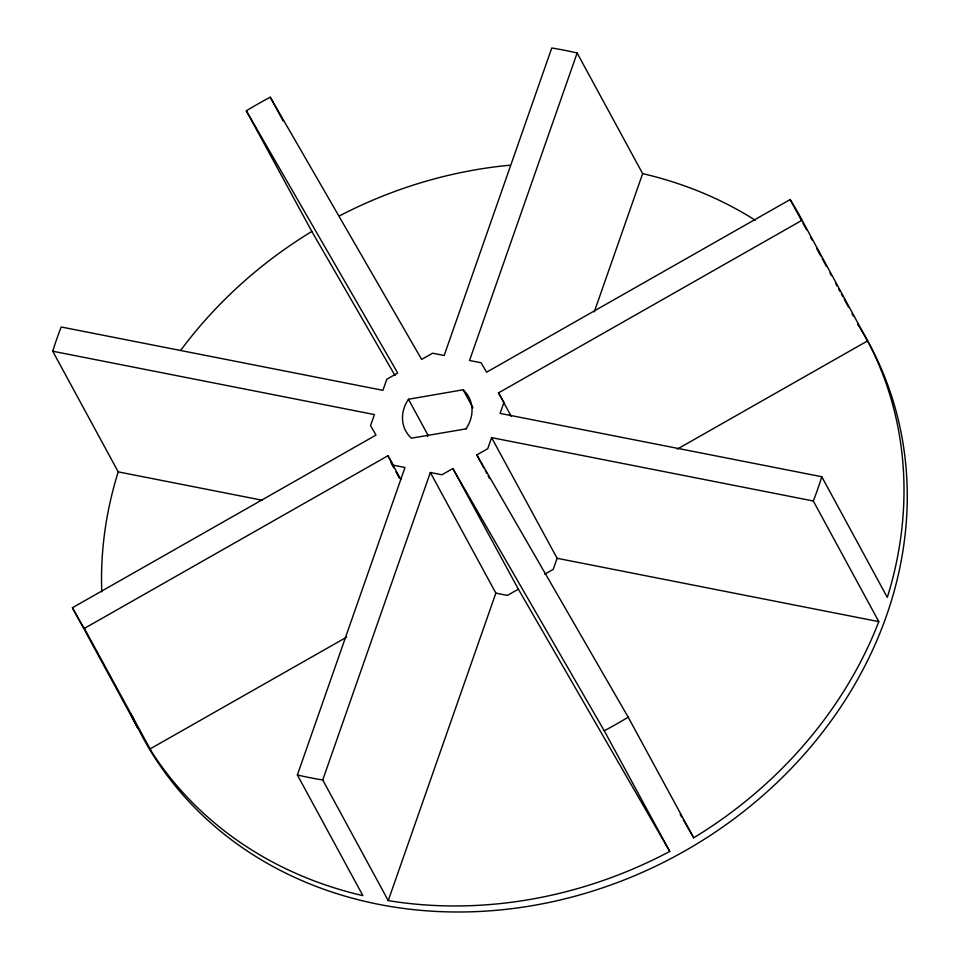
<?xml version="1.0" encoding="UTF-8"?>
<svg xmlns="http://www.w3.org/2000/svg" width="960" height="960" viewBox="0 0 960 960"><rect width="100%" height="100%" fill="white"/><g stroke="black" fill="none" stroke-linecap="round" stroke-linejoin="round"><path stroke-width="1.44" d="M101.772 591.816A413.088 358.104 -28.5 0 1 117.06 475.644L118.236 471.876L52.728 351.228L53.544 348.612A413.088 358.104 -28.5 0 1 60.204 329.568L61.212 326.988L382.908 390.324L386.784 379.248L397.716 373.032L246.336 110.82L248.856 109.284A413.088 358.104 -28.5 0 1 267.648 98.592L270.264 97.212L421.656 359.424L432.588 353.208L444.168 355.488L551.772 48L554.532 48.444A413.088 358.104 -28.5 0 1 574.452 52.368L577.14 52.992L642.648 173.64L594.276 311.868M577.14 52.992L469.536 360.48L481.128 362.76L486.576 372.204L790.14 199.572L791.508 201.744A413.088 358.104 -28.5 0 1 800.88 217.98L802.068 220.248L498.516 392.88L503.964 402.324L500.088 413.4L821.784 476.736L820.968 479.364A413.088 358.104 -28.5 0 1 814.308 498.408L813.3 500.988L878.808 621.636L877.356 625.344A413.088 358.104 -28.5 0 1 697.32 835.584L693.684 837.792L683.196 819.624M84.384 628.404L151.86 752.16A413.088 358.104 -28.5 0 0 359.016 894.72L362.88 895.62L297.372 774.972L404.976 467.496L393.396 465.204L387.936 455.76L84.384 628.404L83.004 626.232A413.088 358.104 -28.5 0 1 73.632 609.996L72.444 607.728L375.996 435.084L370.548 425.64L374.424 414.576L52.728 351.228M322.74 779.976L430.344 472.488L441.924 474.768L452.856 468.552L604.248 730.764L669.756 851.412L666 853.392A413.088 358.104 -28.5 0 1 392.208 901.248L388.248 900.612L322.74 779.976L319.992 779.52A413.088 358.104 -28.5 0 1 300.072 775.608L297.372 774.972M813.3 500.988L491.604 437.64L487.728 448.716L476.796 454.932L483.924 468.048M388.248 900.612L495.852 593.124L430.344 472.488M491.604 437.64L557.112 558.288L553.236 569.364L544.728 574.2M246.336 110.82L311.832 231.468L308.208 233.676A413.088 358.104 -28.5 0 0 180.624 350.424M476.796 454.932L628.188 717.156L625.656 718.692A413.088 358.104 -28.5 0 1 606.864 729.384L604.248 730.764M149.88 749.04L346.608 637.164M677.364 449.064L867.576 340.896L802.068 220.248M452.856 468.552L518.364 589.188L507.432 595.416L495.852 593.124M466.536 428.796L411.372 438.18A35.796 31.032 -28.5 0 1 408.468 399.252L463.14 389.784L472.968 407.88M118.236 471.876L262.188 500.22M557.112 558.288L878.808 621.636M642.648 173.64L646.512 174.54A413.088 358.104 -28.5 0 1 755.232 220.2M680.196 814.428L681.696 817.02M311.832 231.468L395.028 375.552M518.364 589.188L669.756 851.412M790.14 199.572L801.528 220.548M802.956 223.176L806.508 229.728M810.78 237.6L812.208 240.216M816.48 248.088L820.752 255.96M822.18 258.576L826.452 266.448M830.004 273L831.432 275.628M835.704 283.5L837.132 286.116M838.548 288.744L839.976 291.36M841.404 293.988L842.82 296.604M844.248 299.232L848.52 307.104M852.084 313.656L853.5 316.284M821.784 476.736L887.292 597.384L888.468 593.616A413.088 358.104 -28.5 0 0 869.292 344.16L867.576 340.896M498.516 392.88L511.332 416.484M628.188 717.156L693.684 837.792M485.34 470.676L486.768 473.292M488.196 475.92L489.612 478.536M270.264 97.212L283.08 120.816M408.468 399.252L428.112 435.444A35.796 31.032 -28.5 0 0 427.452 436.452M387.936 455.76L400.752 479.376M390.948 462.624L393.804 467.868M395.94 471.804L399.492 478.368M72.444 607.728L137.952 728.364L136.236 725.1A413.088 358.104 -28.5 0 1 130.764 713.868M860.94 329.484A413.088 358.104 -28.5 0 1 678.804 854.328A413.088 358.104 -28.5 0 1 137.268 726.672M136.716 725.544A413.088 358.104 -28.5 0 1 134.568 721.032M134.04 719.892A413.088 358.104 -28.5 0 1 132.48 716.484M857.616 324.18A413.088 358.104 -28.5 0 1 860.292 328.416M339.528 215.856A413.088 358.104 -28.5 0 1 509.724 165.228M463.14 389.784A35.796 31.032 -28.5 0 1 466.056 428.724"/></g></svg>
